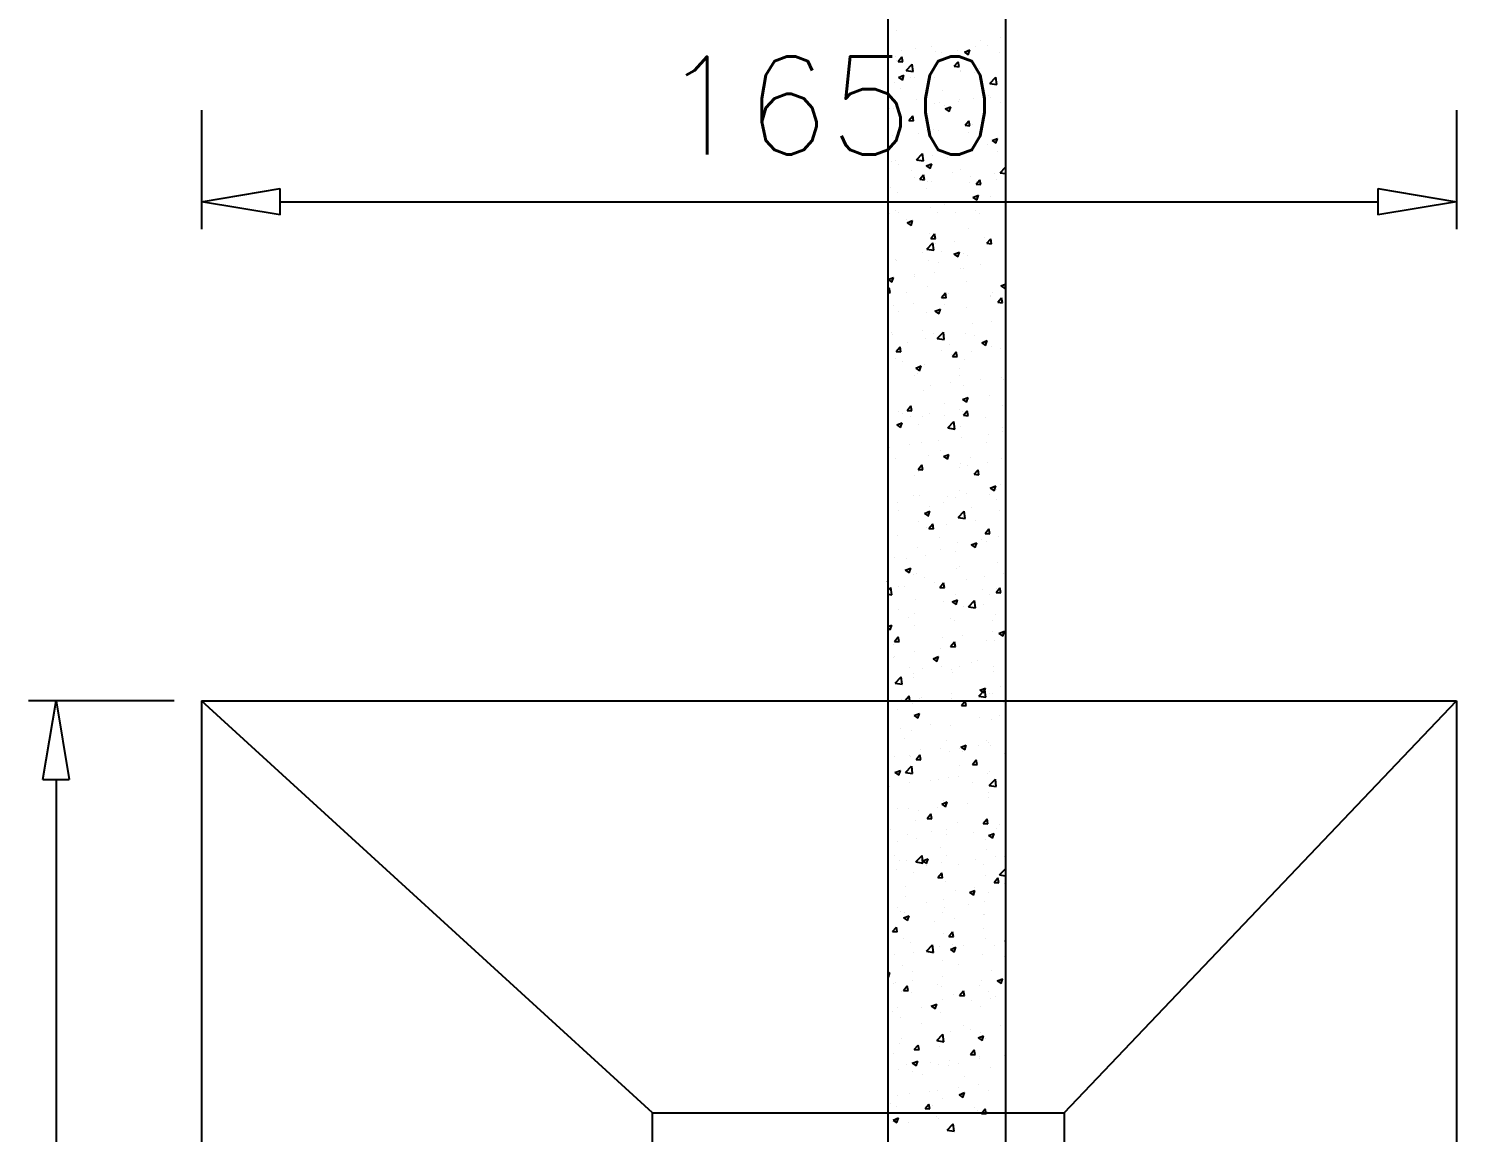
# Model space of a CAD drawing. Header units: millimetres. Extents: x 331487 to 517269, y 198509 to 399936.
# Drawn here: x 441634 to 443454, y 319598 to 321006 of the extents above; entities that cross this region are included whole.
import ezdxf

# ---------------------------------------------------------------- set-up
doc = ezdxf.new("R2010")
doc.units = ezdxf.units.MM
doc.header["$MEASUREMENT"] = 0
doc.layers.add('COLUMN', color=6, linetype='Continuous')
doc.layers.add('FOOTING', color=5, linetype='Continuous')
doc.styles.add('RO', font='romans.shx', dxfattribs={"height": 125})

# ---------------------------------------------------------------- blocks, each defined once
blk = doc.blocks.new('_ClosedBlank')
at = {"color": 0, "linetype": 'ByBlock', "lineweight": -2}
for p, q in [((-1, 0.167), (0, 0)), ((-1, 0.167), (-1, -0.167)), ((0, 0), (-1, -0.167))]:
    blk.add_line(p, q, dxfattribs=at)

msp = doc.modelspace()

# ---------------------------------------------------------------- linework, layer by layer
at = {"layer": 'COLUMN'}
for p, q in [((442729.3, 321608.5), (442729.3, 319548.5)), ((442879.3, 321608.5), (442879.3, 319548.5))]:
    msp.add_line(p, q, dxfattribs=at)
at = {"layer": 'COLUMN', "color": 2, "linetype": 'Continuous'}
for p, q in [((442740.5, 321003.2), (442740.5, 321003.2)), ((442847.8, 320990.8), (442847.8, 320990.8)), ((442872.8, 320994.1), (442872.8, 320994.1)), ((442739.3, 320969.9), (442739.3, 320969.9)), ((442742.4, 320964), (442747.2, 320969.7)), ((442746.8, 320977.5), (442746.8, 320977.5)), ((442748.4, 320963.5), (442747.2, 320969.7)), ((442764.5, 320980.1), (442764.5, 320980.1)), ((442784.6, 320982.5), (442784.6, 320982.5)), ((442790.7, 320976.9), (442790.7, 320976.9)), ((442798.2, 320974.8), (442798.2, 320974.8)), ((442817.9, 320977.9), (442817.9, 320977.9)), ((442826.9, 320975.8), (442833.9, 320978.5)), ((442826.9, 320975.8), (442831.9, 320972.4)), ((442831.9, 320972.4), (442833.9, 320978.5)), ((442841.2, 320983.3), (442841.2, 320983.3)), ((442856.5, 320984.8), (442856.5, 320984.8)), ((442871.2, 320975.6), (442871.2, 320975.6)), ((442739.9, 320964.8), (442739.9, 320964.8)), ((442742.4, 320964), (442748.4, 320963.5)), ((442752.6, 320952.4), (442760.4, 320960.5)), ((442752.6, 320952.4), (442761.5, 320951.1)), ((442761.5, 320951.1), (442760.4, 320960.6)), ((442814.1, 320957.7), (442818.9, 320963.5)), ((442814.1, 320957.7), (442820.1, 320957.2)), ((442820.1, 320957.2), (442818.9, 320963.5)), ((442821.5, 320951.4), (442821.5, 320951.4)), ((442822.2, 320952.8), (442822.2, 320952.8)), ((442840, 320950), (442840, 320950)), ((442846.5, 320954.7), (442846.5, 320954.7)), ((442738.1, 320936.6), (442738.1, 320936.6)), ((442742.9, 320943.5), (442749.9, 320946.2)), ((442742.9, 320943.5), (442747.9, 320940.2)), ((442747.9, 320940.2), (442749.9, 320946.2)), ((442758.3, 320943.1), (442758.3, 320943.1)), ((442763.9, 320942.8), (442763.9, 320942.8)), ((442789.4, 320943.6), (442789.4, 320943.6)), ((442859.3, 320935.9), (442867.1, 320944)), ((442859.4, 320935.9), (442868.2, 320934.5)), ((442868.2, 320934.5), (442867.1, 320944)), ((442745, 320929.1), (442745, 320929.1)), ((442766.1, 320915.6), (442766.1, 320915.6)), ((442798.4, 320926.8), (442798.4, 320926.8)), ((442819.5, 320913.4), (442819.5, 320913.4)), ((442820.2, 320915.2), (442820.2, 320915.2)), ((442838.7, 320916.7), (442838.7, 320916.7)), ((442851.8, 320924.5), (442851.8, 320924.5)), ((442858.1, 320920.2), (442858.1, 320920.2)), ((442860.4, 320917.8), (442860.4, 320917.8)), ((442732, 320903.6), (442732, 320903.6)), ((442736.9, 320903.3), (442736.9, 320903.3)), ((442743.7, 320897.8), (442743.7, 320897.8)), ((442756.3, 320888.8), (442761.1, 320894.5)), ((442762.2, 320888.2), (442761.1, 320894.5)), ((442788.2, 320910.3), (442788.2, 320910.3)), ((442795.2, 320911.9), (442795.2, 320911.9)), ((442802.1, 320907.8), (442802.1, 320907.8)), ((442802.6, 320903.3), (442809.6, 320906)), ((442802.6, 320903.3), (442807.6, 320899.9)), ((442807.6, 320899.9), (442809.6, 320906)), ((442872.9, 320911.1), (442872.9, 320911.1)), ((442756.3, 320888.8), (442762.2, 320888.3)), ((442778.5, 320876), (442778.5, 320876)), ((442787, 320877), (442787, 320877)), ((442828, 320882.5), (442832.8, 320888.2)), ((442828, 320882.5), (442834, 320882)), ((442831.8, 320880.8), (442831.8, 320880.8)), ((442834, 320882), (442832.8, 320888.2)), ((442837.5, 320883.4), (442837.5, 320883.4)), ((442735.7, 320870), (442735.7, 320870)), ((442768.9, 320872.5), (442768.9, 320872.5)), ((442793.9, 320875.8), (442793.9, 320875.8)), ((442831.9, 320873.7), (442831.9, 320873.7)), ((442856.3, 320858.1), (442856.3, 320858.1)), ((442862.3, 320863), (442869.3, 320865.7)), ((442862.3, 320863), (442867.2, 320859.7)), ((442867.2, 320859.7), (442869.3, 320865.7)), ((442765.9, 320838.5), (442773.7, 320846.6)), ((442774.8, 320837.1), (442773.7, 320846.6)), ((442785.8, 320843.7), (442785.8, 320843.7)), ((442797.9, 320848.1), (442797.9, 320848.1)), ((442805.5, 320841.3), (442805.5, 320841.3)), ((442836.3, 320850.1), (442836.3, 320850.1)), ((442868.6, 320849.6), (442868.6, 320849.6)), ((442734.5, 320836.7), (442734.5, 320836.7)), ((442739.6, 320838.1), (442739.6, 320838.1)), ((442742.6, 320833.1), (442742.6, 320833.1)), ((442759, 320824.9), (442759, 320824.9)), ((442765.9, 320838.5), (442774.8, 320837.1)), ((442767.6, 320836.3), (442767.6, 320836.3)), ((442778.3, 320830.8), (442785.3, 320833.4)), ((442778.3, 320830.8), (442783.2, 320827.4)), ((442783.2, 320827.4), (442785.3, 320833.4)), ((442812.4, 320822.6), (442812.4, 320822.6)), ((442821.9, 320826.2), (442821.9, 320826.2)), ((442872.6, 320821.9), (442879.3, 320828.9)), ((442872.6, 320821.9), (442879.3, 320820.9)), ((442733.2, 320803.4), (442733.2, 320803.4)), ((442763.6, 320816.2), (442763.6, 320816.2)), ((442770.1, 320813.6), (442775, 320819.3)), ((442770.1, 320813.6), (442776.1, 320813)), ((442776.1, 320813), (442775, 320819.3)), ((442780.1, 320811.4), (442780.1, 320811.4)), ((442784.6, 320810.5), (442784.6, 320810.5)), ((442833.5, 320809.2), (442833.5, 320809.2)), ((442835.1, 320816.9), (442835.1, 320816.9)), ((442841.9, 320807.3), (442846.7, 320813)), ((442841.9, 320807.3), (442847.8, 320806.8)), ((442842.3, 320810.2), (442842.3, 320810.2)), ((442847.8, 320806.8), (442846.7, 320813)), ((442865.8, 320820.4), (442865.8, 320820.4)), ((442867.4, 320813.5), (442867.4, 320813.5)), ((442741.3, 320796.9), (442741.3, 320796.9)), ((442779.2, 320801.9), (442779.2, 320801.9)), ((442837.9, 320790.5), (442844.9, 320793.2)), ((442837.9, 320790.5), (442842.9, 320787.1)), ((442842.9, 320787.1), (442844.9, 320793.2)), ((442860.1, 320791.2), (442860.1, 320791.2)), ((442732, 320770.1), (442732, 320770.1)), ((442739.1, 320774), (442739.1, 320774)), ((442743.4, 320771.2), (442743.4, 320771.2)), ((442783.4, 320777.2), (442783.4, 320777.2)), ((442792.5, 320771.8), (442792.5, 320771.8)), ((442801.8, 320781.2), (442801.8, 320781.2)), ((442816, 320770.8), (442816, 320770.8)), ((442833.9, 320783.6), (442833.9, 320783.6)), ((442841, 320774.1), (442841, 320774.1)), ((442845.9, 320769.5), (442845.9, 320769.5)), ((442878.9, 320779), (442878.9, 320779)), ((442752.9, 320762.5), (442752.9, 320762.5)), ((442753.9, 320758.2), (442760.9, 320760.9)), ((442753.9, 320758.2), (442758.9, 320754.9)), ((442758.9, 320754.9), (442760.9, 320760.9)), ((442832.7, 320750.3), (442832.7, 320750.3)), ((442730.8, 320736.8), (442730.8, 320736.8)), ((442779.1, 320724.5), (442786.9, 320732.6)), ((442782.2, 320743.9), (442782.2, 320743.9)), ((442784, 320738.3), (442788.8, 320744.1)), ((442784, 320738.3), (442790, 320737.8)), ((442788, 320723.1), (442786.9, 320732.6)), ((442790, 320737.8), (442788.8, 320744.1)), ((442789.7, 320731.3), (442789.7, 320731.3)), ((442814.7, 320734.6), (442814.7, 320734.6)), ((442852.6, 320739.6), (442852.6, 320739.6)), ((442855.7, 320732.1), (442860.6, 320737.8)), ((442855.7, 320732.1), (442861.7, 320731.5)), ((442856, 320731.5), (442856, 320731.5)), ((442861.7, 320731.5), (442860.6, 320737.8)), ((442773, 320720.7), (442773, 320720.7)), ((442779.1, 320724.5), (442788, 320723.1)), ((442797.6, 320721.5), (442797.6, 320721.5)), ((442813.6, 320718), (442820.6, 320720.7)), ((442813.6, 320718), (442818.6, 320714.6)), ((442818.6, 320714.6), (442820.6, 320720.7)), ((442826.4, 320718.4), (442826.4, 320718.4)), ((442831.4, 320717), (442831.4, 320717)), ((442729.6, 320703.5), (442729.6, 320703.5)), ((442739.3, 320711.5), (442739.3, 320711.5)), ((442740.7, 320709.5), (442740.7, 320709.5)), ((442780.9, 320710.6), (442780.9, 320710.6)), ((442788.4, 320695.2), (442788.4, 320695.2)), ((442794.1, 320707.2), (442794.1, 320707.2)), ((442821.6, 320699.5), (442821.6, 320699.5)), ((442826.3, 320700.2), (442826.3, 320700.2)), ((442847.5, 320705), (442847.5, 320705)), ((442729.6, 320685.7), (442736.6, 320688.4)), ((442729.6, 320685.7), (442734.6, 320682.4)), ((442734.6, 320682.4), (442736.6, 320688.4)), ((442763.3, 320689.5), (442763.3, 320689.5)), ((442763.4, 320691.9), (442763.4, 320691.9)), ((442779.7, 320677.3), (442779.7, 320677.3)), ((442830.2, 320683.7), (442830.2, 320683.7)), ((442873.3, 320677.7), (442879.3, 320680)), ((442873.3, 320677.7), (442878.3, 320674.4)), ((442878.3, 320674.4), (442879.3, 320677.6)), ((442729.3, 320673.2), (442731, 320675.1)), ((442729.3, 320669.1), (442732.1, 320668.9)), ((442732.1, 320668.9), (442731, 320675.1)), ((442753.1, 320669.8), (442753.1, 320669.8)), ((442797.9, 320663.1), (442802.7, 320668.9)), ((442797.9, 320663.1), (442803.9, 320662.6)), ((442800, 320660.7), (442800, 320660.7)), ((442803.9, 320662.6), (442802.7, 320668.9)), ((442806.5, 320667.6), (442806.5, 320667.6)), ((442859.8, 320664.6), (442859.8, 320664.6)), ((442859.9, 320665.3), (442859.9, 320665.3)), ((442863.2, 320669), (442863.2, 320669)), ((442869.6, 320656.8), (442874.4, 320662.6)), ((442875.6, 320656.3), (442874.4, 320662.6)), ((442737.1, 320652.4), (442737.1, 320652.4)), ((442743.2, 320644.5), (442743.2, 320644.5)), ((442762.1, 320655.7), (442762.1, 320655.7)), ((442778.5, 320644), (442778.5, 320644)), ((442789.3, 320645.5), (442796.3, 320648.2)), ((442789.3, 320645.5), (442794.3, 320642.1)), ((442794.3, 320642.1), (442796.3, 320648.2)), ((442801.5, 320654.5), (442801.5, 320654.5)), ((442829, 320650.4), (442829, 320650.4)), ((442869.6, 320656.8), (442875.6, 320656.3)), ((442773.7, 320621.3), (442773.7, 320621.3)), ((442836.8, 320629.6), (442836.8, 320629.6)), ((442861.9, 320632.9), (442861.9, 320632.9)), ((442733.7, 320618.7), (442733.7, 320618.7)), ((442735.8, 320616.3), (442735.8, 320616.3)), ((442754.7, 320605.3), (442754.7, 320605.3)), ((442777.3, 320610.7), (442777.3, 320610.7)), ((442787, 320616.5), (442787, 320616.5)), ((442792.4, 320610.5), (442800.2, 320618.7)), ((442792.4, 320610.5), (442801.3, 320609.2)), ((442801.3, 320609.2), (442800.2, 320618.7)), ((442808.1, 320603.1), (442808.1, 320603.1)), ((442827.8, 320617.1), (442827.8, 320617.1)), ((442840.4, 320614.2), (442840.4, 320614.2)), ((442849, 320605.2), (442856, 320607.9)), ((442849, 320605.2), (442853.9, 320601.8)), ((442853.9, 320601.8), (442856, 320607.9)), ((442855.7, 320604.9), (442855.7, 320604.9)), ((442739, 320584.9), (442739, 320584.9)), ((442740, 320594.2), (442744.9, 320599.9)), ((442740, 320594.2), (442746, 320593.7)), ((442746, 320593.6), (442744.9, 320599.9)), ((442797.3, 320594.9), (442797.3, 320594.9)), ((442810.5, 320590.2), (442810.5, 320590.2)), ((442811.8, 320587.9), (442816.6, 320593.6)), ((442811.8, 320587.9), (442817.7, 320587.4)), ((442817.7, 320587.4), (442816.6, 320593.6)), ((442835.6, 320593.5), (442835.6, 320593.5)), ((442861.5, 320600.8), (442861.5, 320600.8)), ((442873.4, 320598.4), (442873.4, 320598.4)), ((442878.5, 320591.3), (442878.5, 320591.3)), ((442747.4, 320581.8), (442747.4, 320581.8)), ((442764.9, 320572.9), (442772, 320575.6)), ((442764.9, 320572.9), (442769.9, 320569.6)), ((442769.9, 320569.6), (442771.9, 320575.6)), ((442776.1, 320577.4), (442776.1, 320577.4)), ((442821.3, 320572.9), (442821.3, 320572.9)), ((442826.6, 320583.8), (442826.6, 320583.8)), ((442763, 320562.9), (442763, 320562.9)), ((442767.2, 320565.7), (442767.2, 320565.7)), ((442784.2, 320550.7), (442784.2, 320550.7)), ((442809.3, 320554), (442809.3, 320554)), ((442820.5, 320563.4), (442820.5, 320563.4)), ((442825.4, 320550.5), (442825.4, 320550.5)), ((442847.1, 320559), (442847.1, 320559)), ((442873.9, 320561.2), (442873.9, 320561.2)), ((442877.3, 320558), (442877.3, 320558)), ((442774.9, 320544.1), (442774.9, 320544.1)), ((442824.6, 320532.7), (442831.6, 320535.4)), ((442824.6, 320532.7), (442829.6, 320529.3)), ((442829.6, 320529.3), (442831.6, 320535.4)), ((442859.5, 320537.9), (442859.5, 320537.9)), ((442742.9, 320517.9), (442742.9, 320517.9)), ((442747.7, 320514.6), (442747.7, 320514.6)), ((442753.9, 320519), (442758.7, 320524.7)), ((442753.9, 320519), (442759.9, 320518.4)), ((442759.9, 320518.4), (442758.7, 320524.7)), ((442783, 320514.6), (442783, 320514.6)), ((442801.1, 320512.3), (442801.1, 320512.3)), ((442801.2, 320527.9), (442801.2, 320527.9)), ((442820.8, 320519.6), (442820.8, 320519.6)), ((442824.2, 320517.3), (442824.2, 320517.3)), ((442825.6, 320512.7), (442830.5, 320518.4)), ((442825.6, 320512.7), (442831.6, 320512.2)), ((442831.6, 320512.2), (442830.5, 320518.4)), ((442876.1, 320524.8), (442876.1, 320524.8)), ((442740.6, 320500.4), (442747.6, 320503.1)), ((442740.6, 320500.4), (442745.6, 320497.1)), ((442745.6, 320497.1), (442747.6, 320503.1)), ((442757.9, 320511.3), (442757.9, 320511.3)), ((442768.8, 320501.1), (442768.8, 320501.1)), ((442773.6, 320510.9), (442773.6, 320510.9)), ((442805.7, 320496.6), (442813.4, 320504.7)), ((442805.7, 320496.6), (442814.6, 320495.2)), ((442814.6, 320495.2), (442813.4, 320504.7)), ((442822.1, 320498.9), (442822.1, 320498.9)), ((442854.4, 320510.1), (442854.4, 320510.1)), ((442875.5, 320496.6), (442875.5, 320496.6)), ((442772.4, 320477.6), (442772.4, 320477.6)), ((442794.5, 320480.1), (442794.5, 320480.1)), ((442822.9, 320484), (442822.9, 320484)), ((442855.4, 320478.3), (442855.4, 320478.3)), ((442857.7, 320488.4), (442857.7, 320488.4)), ((442874.9, 320491.5), (442874.9, 320491.5)), ((442731.6, 320471.8), (442731.6, 320471.8)), ((442738.7, 320458.2), (442738.7, 320458.2)), ((442756.7, 320475.1), (442756.7, 320475.1)), ((442781.2, 320461.5), (442781.2, 320461.5)), ((442797, 320468.2), (442797, 320468.2)), ((442800.3, 320460.2), (442807.3, 320462.9)), ((442800.3, 320460.2), (442805.3, 320456.8)), ((442805.3, 320456.8), (442807.3, 320462.9)), ((442834.5, 320459.2), (442834.5, 320459.2)), ((442873.7, 320458.2), (442873.7, 320458.2)), ((442767.8, 320443.7), (442772.6, 320449.5)), ((442767.8, 320443.7), (442773.8, 320443.2)), ((442768.2, 320440.7), (442768.2, 320440.7)), ((442771.2, 320444.3), (442771.2, 320444.3)), ((442773.8, 320443.2), (442772.6, 320449.5)), ((442821, 320446.3), (442821, 320446.3)), ((442821.7, 320450.7), (442821.7, 320450.7)), ((442831.4, 320449), (442831.4, 320449)), ((442839.5, 320437.5), (442844.3, 320443.2)), ((442845.5, 320436.9), (442844.3, 320443.2)), ((442856.4, 320452.3), (442856.4, 320452.3)), ((442879.3, 320456.3), (442879.3, 320456.3)), ((442730.3, 320435.7), (442730.3, 320435.7)), ((442762.7, 320436.3), (442762.7, 320436.3)), ((442839.5, 320437.5), (442845.5, 320436.9)), ((442860, 320419.9), (442867, 320422.6)), ((442865, 320416.6), (442867, 320422.6)), ((442872.4, 320424.9), (442872.4, 320424.9)), ((442761.7, 320410.4), (442761.7, 320410.4)), ((442770, 320411), (442770, 320411)), ((442805.1, 320409.5), (442805.1, 320409.5)), ((442815.1, 320408.1), (442815.1, 320408.1)), ((442820.5, 320417.4), (442820.5, 320417.4)), ((442830.1, 320412.8), (442830.1, 320412.8)), ((442859.2, 320411.3), (442859.2, 320411.3)), ((442860, 320419.9), (442865, 320416.6)), ((442868, 320417.8), (442868, 320417.8)), ((442868.5, 320405.9), (442868.5, 320405.9)), ((442729.4, 320399.2), (442729.4, 320399.2)), ((442741.9, 320401.2), (442741.9, 320401.2)), ((442742.6, 320391.3), (442742.6, 320391.3)), ((442776, 320387.7), (442783, 320390.3)), ((442776, 320387.7), (442781, 320384.3)), ((442780.9, 320384.3), (442783, 320390.3)), ((442782.8, 320396.9), (442782.8, 320396.9)), ((442800.9, 320401.3), (442800.9, 320401.3)), ((442818.9, 320382.6), (442826.7, 320390.7)), ((442827.8, 320381.2), (442826.7, 320390.7)), ((442836.2, 320394.7), (442836.2, 320394.7)), ((442871.2, 320391.6), (442871.2, 320391.6)), ((442768.8, 320377.7), (442768.8, 320377.7)), ((442778.8, 320370.1), (442778.8, 320370.1)), ((442781.7, 320368.5), (442786.5, 320374.3)), ((442781.7, 320368.5), (442787.6, 320368)), ((442787.6, 320368), (442786.5, 320374.3)), ((442803.8, 320373.4), (442803.8, 320373.4)), ((442818.9, 320382.6), (442827.8, 320381.2)), ((442819.3, 320384.1), (442819.3, 320384.1)), ((442841.7, 320378.4), (442841.7, 320378.4)), ((442853.4, 320362.2), (442858.2, 320368)), ((442859.4, 320361.7), (442858.2, 320368)), ((442741.8, 320359.5), (442741.8, 320359.5)), ((442795.2, 320357.3), (442795.2, 320357.3)), ((442818.1, 320350.8), (442818.1, 320350.8)), ((442835.7, 320347.4), (442842.7, 320350.1)), ((442840.6, 320344), (442842.7, 320350.1)), ((442848.6, 320355), (442848.6, 320355)), ((442853.4, 320362.2), (442859.4, 320361.7)), ((442855.1, 320351.6), (442855.1, 320351.6)), ((442870, 320358.3), (442870, 320358.3)), ((442738.4, 320331.6), (442738.4, 320331.6)), ((442752.5, 320330.7), (442752.5, 320330.7)), ((442767.6, 320344.4), (442767.6, 320344.4)), ((442777.5, 320334), (442777.5, 320334)), ((442796.8, 320341.6), (442796.8, 320341.6)), ((442815.4, 320338.9), (442815.4, 320338.9)), ((442835.7, 320347.4), (442840.6, 320344)), ((442878.5, 320347.3), (442878.5, 320347.3)), ((442751.6, 320315.1), (442758.6, 320317.8)), ((442751.6, 320315.1), (442756.6, 320311.8)), ((442756.6, 320311.8), (442758.6, 320317.8)), ((442816.9, 320317.5), (442816.9, 320317.5)), ((442820.7, 320319.7), (442820.7, 320319.7)), ((442868.8, 320325), (442868.8, 320325)), ((442879, 320329.7), (442879, 320329.7)), ((442729.8, 320299), (442729.3, 320301.4)), ((442729.3, 320299.1), (442729.8, 320299.1)), ((442729.3, 320289.3), (442733.2, 320293.3)), ((442734.3, 320283.8), (442733.2, 320293.3)), ((442743.4, 320295), (442743.4, 320295)), ((442751.2, 320294.5), (442751.2, 320294.5)), ((442762.4, 320309.7), (442762.4, 320309.7)), ((442766.3, 320311.1), (442766.3, 320311.1)), ((442775.7, 320306.2), (442775.7, 320306.2)), ((442789.1, 320299.5), (442789.1, 320299.5)), ((442795.5, 320293.3), (442800.4, 320299)), ((442795.5, 320293.3), (442801.5, 320292.8)), ((442801.5, 320292.8), (442800.4, 320299)), ((442829.1, 320303.9), (442829.1, 320303.9)), ((442852.2, 320307.8), (442852.2, 320307.8)), ((442877.2, 320311.1), (442877.2, 320311.1)), ((442729.3, 320284.6), (442734.3, 320283.8)), ((442765.1, 320277.8), (442765.1, 320277.8)), ((442796.8, 320292.8), (442796.8, 320292.8)), ((442811.3, 320274.9), (442818.3, 320277.6)), ((442815.6, 320284.2), (442815.6, 320284.2)), ((442816.3, 320271.5), (442818.3, 320277.6)), ((442832.2, 320268.6), (442840, 320276.8)), ((442841.1, 320267.3), (442840, 320276.8)), ((442850.2, 320290.5), (442850.2, 320290.5)), ((442858.9, 320284.7), (442858.9, 320284.7)), ((442867.3, 320287), (442872.1, 320292.8)), ((442867.3, 320287), (442873.2, 320286.5)), ((442867.6, 320291.7), (442867.6, 320291.7)), ((442873.2, 320286.5), (442872.1, 320292.8)), ((442742.3, 320264.6), (442742.3, 320264.6)), ((442762.7, 320260.1), (442762.7, 320260.1)), ((442800.6, 320274.7), (442800.6, 320274.7)), ((442811.3, 320274.9), (442816.3, 320271.5)), ((442825.9, 320268.4), (442825.9, 320268.4)), ((442832.2, 320268.7), (442841.1, 320267.3)), ((442850.9, 320271.7), (442850.9, 320271.7)), ((442866.4, 320258.4), (442866.4, 320258.4)), ((442729.3, 320243.4), (442734.3, 320245.3)), ((442729.3, 320241.3), (442732.3, 320239.3)), ((442732.3, 320239.3), (442734.3, 320245.3)), ((442755.8, 320255.4), (442755.8, 320255.4)), ((442763.9, 320244.5), (442763.9, 320244.5)), ((442809.2, 320253.1), (442809.2, 320253.1)), ((442814.4, 320250.9), (442814.4, 320250.9)), ((442862.6, 320250.8), (442862.6, 320250.8)), ((442736.4, 320220.6), (442736.4, 320220.6)), ((442737.7, 320224.4), (442742.5, 320230.1)), ((442737.7, 320224.4), (442743.7, 320223.8)), ((442743.7, 320223.8), (442742.5, 320230.1)), ((442799.6, 320228.9), (442799.6, 320228.9)), ((442809.4, 320218.1), (442814.2, 320223.8)), ((442815.4, 320217.6), (442814.2, 320223.8)), ((442824.6, 320232.2), (442824.6, 320232.2)), ((442854.8, 320225), (442854.8, 320225)), ((442862.5, 320237.2), (442862.5, 320237.2)), ((442865.1, 320225.1), (442865.1, 320225.1)), ((442871, 320234.6), (442878, 320237.3)), ((442871, 320234.6), (442876, 320231.3)), ((442876, 320231.3), (442878, 320237.3)), ((442736.3, 320204.3), (442736.3, 320204.3)), ((442738.1, 320205), (442738.1, 320205)), ((442762.7, 320211.2), (442762.7, 320211.2)), ((442787, 320202.4), (442794, 320205.1)), ((442787, 320202.4), (442792, 320199)), ((442792, 320199), (442794, 320205.1)), ((442796.5, 320215), (442796.5, 320215)), ((442809.4, 320218.1), (442815.4, 320217.6)), ((442813.2, 320217.6), (442813.2, 320217.6)), ((442878.7, 320203), (442878.7, 320203)), ((442757.4, 320190.8), (442757.4, 320190.8)), ((442773.3, 320189.5), (442773.3, 320189.5)), ((442789.7, 320202), (442789.7, 320202)), ((442798.3, 320192.8), (442798.3, 320192.8)), ((442810.8, 320188.6), (442810.8, 320188.6)), ((442812, 320184.4), (442812, 320184.4)), ((442820.4, 320193), (442820.4, 320193)), ((442836.2, 320197.8), (442836.2, 320197.8)), ((442843.1, 320199.7), (442843.1, 320199.7)), ((442863.9, 320191.9), (442863.9, 320191.9)), ((442864.2, 320186.3), (442864.2, 320186.3)), ((442738.7, 320171.2), (442746.5, 320179.4)), ((442738.7, 320171.2), (442747.6, 320169.9)), ((442747.6, 320169.9), (442746.5, 320179.4)), ((442761.5, 320178), (442761.5, 320178)), ((442762.1, 320183), (442762.1, 320183)), ((442873, 320166.7), (442873, 320166.7)), ((442747, 320150.1), (442747, 320150.1)), ((442751.6, 320149.1), (442756.4, 320154.9)), ((442751.6, 320149.1), (442757.5, 320148.6)), ((442757.5, 320148.6), (442756.4, 320154.9)), ((442769.8, 320151.2), (442769.8, 320151.2)), ((442772, 320153.4), (442772, 320153.4)), ((442800.3, 320148), (442800.3, 320148)), ((442809.9, 320158.3), (442809.9, 320158.3)), ((442810.8, 320151.1), (442810.8, 320151.1)), ((442823.2, 320148.9), (442823.2, 320148.9)), ((442823.3, 320142.9), (442828.1, 320148.6)), ((442829.3, 320142.3), (442828.1, 320148.6)), ((442845.4, 320154.7), (442853.2, 320162.8)), ((442845.4, 320154.7), (442854.3, 320153.3)), ((442846.7, 320162.1), (442853.7, 320164.8)), ((442846.7, 320162.1), (442851.7, 320158.7)), ((442851.7, 320158.7), (442853.7, 320164.8)), ((442854.3, 320153.3), (442853.2, 320162.8)), ((442858.6, 320158), (442858.6, 320158)), ((442862.7, 320158.6), (442862.7, 320158.6)), ((442742, 320138), (442742, 320138)), ((442760.3, 320144.7), (442760.3, 320144.7)), ((442762.7, 320129.8), (442769.7, 320132.5)), ((442762.7, 320129.8), (442767.6, 320126.5)), ((442767.6, 320126.5), (442769.7, 320132.5)), ((442823.3, 320142.9), (442829.3, 320142.3)), ((442871.8, 320130.5), (442871.8, 320130.5)), ((442876.6, 320146.7), (442876.6, 320146.7)), ((442745.7, 320113.9), (442745.7, 320113.9)), ((442759, 320111.4), (442759, 320111.4)), ((442783.6, 320118.9), (442783.6, 320118.9)), ((442809.6, 320117.8), (442809.6, 320117.8)), ((442846.7, 320127.2), (442846.7, 320127.2)), ((442861.5, 320125.3), (442861.5, 320125.3)), ((442750.4, 320100.1), (442750.4, 320100.1)), ((442803.7, 320097.8), (442803.7, 320097.8)), ((442854.5, 320098.4), (442854.5, 320098.4)), ((442857.1, 320095.6), (442857.1, 320095.6)), ((442737.8, 320078.3), (442737.8, 320078.3)), ((442757.3, 320079.5), (442757.3, 320079.5)), ((442757.8, 320078.1), (442757.8, 320078.1)), ((442765.4, 320073.9), (442770.3, 320079.7)), ((442771.4, 320073.4), (442770.3, 320079.7)), ((442771.4, 320086.6), (442771.4, 320086.6)), ((442796.2, 320088.4), (442796.2, 320088.4)), ((442808.3, 320084.5), (442808.3, 320084.5)), ((442820.4, 320087.8), (442820.4, 320087.8)), ((442822.4, 320089.6), (442829.4, 320092.3)), ((442822.4, 320089.6), (442827.3, 320086.2)), ((442824.8, 320084.4), (442824.8, 320084.4)), ((442827.3, 320086.2), (442829.4, 320092.3)), ((442845.5, 320091.1), (442845.5, 320091.1)), ((442860.3, 320092), (442860.3, 320092)), ((442878.2, 320082.1), (442878.2, 320082.1)), ((442878.4, 320076.4), (442878.4, 320076.4)), ((442738.3, 320057.3), (442745.3, 320060)), ((442738.3, 320057.3), (442743.3, 320054)), ((442743.3, 320054), (442745.3, 320060)), ((442752, 320057.3), (442759.7, 320065.4)), ((442752, 320057.3), (442760.9, 320055.9)), ((442760.9, 320055.9), (442759.8, 320065.4)), ((442765.4, 320073.9), (442771.4, 320073.4)), ((442820.1, 320066.4), (442820.1, 320066.4)), ((442837.2, 320067.6), (442842, 320073.4)), ((442837.2, 320067.6), (442843.1, 320067.1)), ((442843.1, 320067.1), (442842, 320073.4)), ((442857, 320056.6), (442857, 320056.6)), ((442859.1, 320058.7), (442859.1, 320058.7)), ((442730.5, 320049.2), (442730.5, 320049.2)), ((442731, 320040), (442731, 320040)), ((442756.6, 320044.8), (442756.6, 320044.8)), ((442761.8, 320056.4), (442761.8, 320056.4)), ((442783.8, 320047), (442783.8, 320047)), ((442794.1, 320048.3), (442794.1, 320048.3)), ((442807.1, 320051.2), (442807.1, 320051.2)), ((442819.2, 320051.6), (442819.2, 320051.6)), ((442837.2, 320044.7), (442837.2, 320044.7)), ((442858.7, 320040.7), (442866.5, 320048.8)), ((442858.7, 320040.7), (442867.6, 320039.3)), ((442867.6, 320039.3), (442866.5, 320048.8)), ((442800, 320021.4), (442800, 320021.4)), ((442857.8, 320025.4), (442857.8, 320025.4)), ((442858.3, 320031.4), (442858.3, 320031.4)), ((442741.7, 320011.4), (442741.7, 320011.4)), ((442755.4, 320011.5), (442755.4, 320011.5)), ((442767.8, 320008.9), (442767.8, 320008.9)), ((442779.3, 319998.7), (442784.1, 320004.4)), ((442785.3, 319998.2), (442784.1, 320004.4)), ((442792.9, 320012.2), (442792.9, 320012.2)), ((442798, 320017.1), (442805, 320019.8)), ((442798, 320017.1), (442803, 320013.7)), ((442803, 320013.7), (442805, 320019.8)), ((442805.9, 320017.9), (442805.9, 320017.9)), ((442830.7, 320017.2), (442830.7, 320017.2)), ((442732.1, 319984.7), (442732.1, 319984.7)), ((442764.4, 319995.9), (442764.4, 319995.9)), ((442779.3, 319998.7), (442785.3, 319998.2)), ((442804.7, 319984.6), (442804.7, 319984.6)), ((442817.7, 319993.6), (442817.7, 319993.6)), ((442851, 319992.4), (442855.9, 319998.2)), ((442851, 319992.4), (442857, 319991.9)), ((442857, 319991.9), (442855.9, 319998.2)), ((442856.6, 319992.1), (442856.6, 319992.1)), ((442867.6, 319986), (442867.6, 319986)), ((442871.1, 319991.4), (442871.1, 319991.4)), ((442741.5, 319969.4), (442741.5, 319969.4)), ((442754.2, 319978.2), (442754.2, 319978.2)), ((442766.5, 319972.7), (442766.5, 319972.7)), ((442785.4, 319982.5), (442785.4, 319982.5)), ((442804.4, 319977.7), (442804.4, 319977.7)), ((442838.8, 319980.2), (442838.8, 319980.2)), ((442854.2, 319971.7), (442854.2, 319971.7)), ((442857.7, 319976.8), (442864.7, 319979.5)), ((442857.7, 319976.8), (442862.7, 319973.5)), ((442862.7, 319973.5), (442864.7, 319979.5)), ((442737.5, 319951.7), (442737.5, 319951.7)), ((442765.2, 319943.3), (442773, 319951.4)), ((442774.1, 319941.9), (442773, 319951.4)), ((442795.9, 319961.7), (442795.9, 319961.7)), ((442803.5, 319951.3), (442803.5, 319951.3)), ((442855.4, 319958.8), (442855.4, 319958.8)), ((442866.3, 319949.9), (442866.3, 319949.9)), ((442878.1, 319949.8), (442878.1, 319949.8)), ((442740.2, 319933.3), (442740.2, 319933.3)), ((442744.5, 319945.1), (442744.5, 319945.1)), ((442753, 319944.9), (442753, 319944.9)), ((442761.5, 319929.8), (442761.5, 319929.8)), ((442765.2, 319943.3), (442774.1, 319941.9)), ((442773.7, 319944.6), (442780.7, 319947.2)), ((442773.7, 319944.6), (442778.7, 319941.2)), ((442778.1, 319938.3), (442778.1, 319938.3)), ((442778.7, 319941.2), (442780.7, 319947.2)), ((442793.2, 319923.5), (442798, 319929.2)), ((442797.9, 319942.8), (442797.9, 319942.8)), ((442799.2, 319922.9), (442798, 319929.2)), ((442819.8, 319939.8), (442819.8, 319939.8)), ((442841.3, 319946.6), (442841.3, 319946.6)), ((442851.2, 319940.5), (442851.2, 319940.5)), ((442871.9, 319926.8), (442879.3, 319934.5)), ((442751.8, 319911.6), (442751.8, 319911.6)), ((442793.2, 319923.5), (442799.2, 319923)), ((442802.3, 319918), (442802.3, 319918)), ((442854.2, 319925.5), (442854.2, 319925.5)), ((442864.9, 319917.2), (442869.7, 319922.9)), ((442864.9, 319917.2), (442870.9, 319916.7)), ((442870.9, 319916.7), (442869.7, 319922.9)), ((442871.9, 319926.8), (442879.3, 319925.6)), ((442877.9, 319915.4), (442877.9, 319915.4)), ((442751.8, 319898.8), (442751.8, 319898.8)), ((442799.7, 319894.8), (442799.7, 319894.8)), ((442815, 319907.2), (442815, 319907.2)), ((442833.4, 319904.3), (442840.4, 319907)), ((442833.4, 319904.3), (442838.4, 319900.9)), ((442838.4, 319900.9), (442840.4, 319907)), ((442840, 319910.5), (442840, 319910.5)), ((442858, 319904.8), (442858, 319904.8)), ((442741.4, 319884.8), (442741.4, 319884.8)), ((442746.1, 319880.5), (442746.1, 319880.5)), ((442749.4, 319872), (442756.4, 319874.7)), ((442750.5, 319878.4), (442750.5, 319878.4)), ((442754.3, 319868.7), (442756.4, 319874.7)), ((442778.4, 319891.7), (442778.4, 319891.7)), ((442799.5, 319878.3), (442799.5, 319878.3)), ((442801, 319884.8), (442801, 319884.8)), ((442831.8, 319889.4), (442831.8, 319889.4)), ((442851.6, 319876), (442851.6, 319876)), ((442852.8, 319876), (442852.8, 319876)), ((442853, 319892.3), (442853, 319892.3)), ((442735.3, 319854.5), (442740.2, 319860.3)), ((442741.3, 319854), (442740.2, 319860.3)), ((442749.4, 319872), (442754.3, 319868.7)), ((442788.7, 319867.7), (442788.7, 319867.7)), ((442813.7, 319871), (442813.7, 319871)), ((442851.8, 319859), (442851.8, 319859)), ((442735.3, 319854.5), (442741.3, 319854)), ((442749.3, 319845.1), (442749.3, 319845.1)), ((442758.5, 319840.9), (442758.5, 319840.9)), ((442799.8, 319851.5), (442799.8, 319851.5)), ((442807.1, 319848.3), (442811.9, 319854)), ((442807.1, 319848.3), (442813, 319847.7)), ((442813, 319847.7), (442811.9, 319854)), ((442811.9, 319838.6), (442811.9, 319838.6)), ((442853.9, 319845.1), (442853.9, 319845.1)), ((442878.8, 319842), (442879.3, 319842.7)), ((442878.8, 319842), (442879.3, 319841.9)), ((442737.3, 319825.1), (442737.3, 319825.1)), ((442762.3, 319828.3), (442762.3, 319828.3)), ((442778.5, 319829.3), (442786.3, 319837.5)), ((442778.5, 319829.4), (442787.4, 319828)), ((442787.4, 319828), (442786.3, 319837.5)), ((442787.4, 319831.6), (442787.4, 319831.6)), ((442795.6, 319835.1), (442795.6, 319835.1)), ((442809.1, 319831.8), (442816.1, 319834.5)), ((442809.1, 319831.8), (442814, 319828.4)), ((442814, 319828.4), (442816.1, 319834.5)), ((442825.3, 319836.6), (442825.3, 319836.6)), ((442850.6, 319825.7), (442850.6, 319825.7)), ((442865.2, 319836.4), (442865.2, 319836.4)), ((442877.9, 319823.2), (442877.9, 319823.2)), ((442729.3, 319801.2), (442732, 319802.2)), ((442730, 319796.2), (442732, 319802.2)), ((442748.1, 319811.8), (442748.1, 319811.8)), ((442761.2, 319803.1), (442761.2, 319803.1)), ((442798.6, 319818.2), (442798.6, 319818.2)), ((442819.5, 319813.1), (442819.5, 319813.1)), ((442862.1, 319805.4), (442862.1, 319805.4)), ((442729.3, 319796.6), (442730, 319796.2)), ((442736, 319788.8), (442736, 319788.8)), ((442739, 319789.8), (442739, 319789.8)), ((442749.2, 319779.3), (442754, 319785.1)), ((442755.2, 319778.8), (442754, 319785.1)), ((442761.1, 319792.1), (442761.1, 319792.1)), ((442792.4, 319787.5), (442792.4, 319787.5)), ((442797.4, 319784.9), (442797.4, 319784.9)), ((442798.9, 319797.1), (442798.9, 319797.1)), ((442845.8, 319785.3), (442845.8, 319785.3)), ((442849.3, 319792.4), (442849.3, 319792.4)), ((442868.7, 319791.5), (442875.8, 319794.2)), ((442868.7, 319791.5), (442873.7, 319788.2)), ((442873.7, 319788.2), (442875.7, 319794.2)), ((442746.9, 319778.5), (442746.9, 319778.5)), ((442749.2, 319779.3), (442755.2, 319778.8)), ((442760.1, 319776.3), (442760.1, 319776.3)), ((442799.4, 319768.1), (442799.4, 319768.1)), ((442813.5, 319774.1), (442813.5, 319774.1)), ((442820.9, 319773), (442825.8, 319778.8)), ((442820.9, 319773), (442826.9, 319772.5)), ((442826.9, 319772.5), (442825.8, 319778.8)), ((442835.8, 319766), (442835.8, 319766)), ((442857.7, 319778.1), (442857.7, 319778.1)), ((442860.8, 319769.3), (442860.8, 319769.3)), ((442866.9, 319771.8), (442866.9, 319771.8)), ((442734.8, 319752.7), (442734.8, 319752.7)), ((442741.1, 319758.1), (442741.1, 319758.1)), ((442772.6, 319757.7), (442772.6, 319757.7)), ((442784.7, 319759.3), (442791.7, 319762)), ((442784.7, 319759.3), (442789.7, 319755.9)), ((442789.7, 319755.9), (442791.7, 319762)), ((442796.2, 319751.6), (442796.2, 319751.6)), ((442848.1, 319759.1), (442848.1, 319759.1)), ((442745.7, 319745.2), (442745.7, 319745.2)), ((442772.5, 319736.7), (442772.5, 319736.7)), ((442825.9, 319734.4), (442825.9, 319734.4)), ((442834.5, 319729.8), (442834.5, 319729.8)), ((442872.4, 319734.8), (442872.4, 319734.8)), ((442879.3, 319732.2), (442879.3, 319732.2)), ((442744.5, 319711.9), (442744.5, 319711.9)), ((442746.3, 319718.2), (442746.3, 319718.2)), ((442791.7, 319715.4), (442799.5, 319723.5)), ((442791.7, 319715.4), (442800.6, 319714)), ((442795, 319718.3), (442795, 319718.3)), ((442800.6, 319714), (442799.5, 319723.5)), ((442809.5, 319726.6), (442809.5, 319726.6)), ((442844.4, 319719), (442851.4, 319721.7)), ((442844.4, 319719), (442849.4, 319715.6)), ((442846.9, 319725.8), (442846.9, 319725.8)), ((442849.4, 319715.6), (442851.4, 319721.7)), ((442853.6, 319718.5), (442853.6, 319718.5)), ((442737, 319698.5), (442737, 319698.5)), ((442763.1, 319704.1), (442767.9, 319709.8)), ((442763.1, 319704.1), (442769.1, 319703.6)), ((442769.1, 319703.6), (442767.9, 319709.8)), ((442795.3, 319708.5), (442795.3, 319708.5)), ((442834.8, 319697.8), (442839.6, 319703.6)), ((442834.8, 319697.8), (442840.8, 319697.3)), ((442840.8, 319697.3), (442839.6, 319703.6)), ((442845.7, 319692.5), (442845.7, 319692.5)), ((442846.1, 319695.4), (442846.1, 319695.4)), ((442877.6, 319696.5), (442877.6, 319696.5)), ((442743.2, 319678.6), (442743.2, 319678.6)), ((442753, 319685.6), (442753, 319685.6)), ((442760.4, 319686.8), (442767.4, 319689.4)), ((442760.4, 319686.8), (442765.4, 319683.4)), ((442760.9, 319676.5), (442760.9, 319676.5)), ((442765.4, 319683.4), (442767.4, 319689.4)), ((442783.2, 319687.1), (442783.2, 319687.1)), ((442793.8, 319685), (442793.8, 319685)), ((442806.4, 319683.3), (442806.4, 319683.3)), ((442808.2, 319690.4), (442808.2, 319690.4)), ((442819.2, 319686.5), (442819.2, 319686.5)), ((442859.8, 319681.1), (442859.8, 319681.1)), ((442774.1, 319672.2), (442774.1, 319672.2)), ((442827.5, 319669.9), (442827.5, 319669.9)), ((442844.5, 319659.2), (442844.5, 319659.2)), ((442742, 319645.3), (442742, 319645.3)), ((442756.9, 319647.7), (442756.9, 319647.7)), ((442781.9, 319651), (442781.9, 319651)), ((442792.5, 319651.7), (442792.5, 319651.7)), ((442799.1, 319641.5), (442799.1, 319641.5)), ((442819.8, 319656), (442819.8, 319656)), ((442820.1, 319646.5), (442827.1, 319649.2)), ((442820.1, 319646.5), (442825.1, 319643.1)), ((442825.1, 319643.1), (442827.1, 319649.2)), ((442857.4, 319651.5), (442857.4, 319651.5)), ((442733.1, 319634.8), (442733.1, 319634.8)), ((442740.8, 319631.5), (442740.8, 319631.5)), ((442777, 319628.9), (442781.8, 319634.6)), ((442777, 319628.9), (442782.9, 319628.4)), ((442782.9, 319628.3), (442781.8, 319634.6)), ((442786.5, 319632.5), (442786.5, 319632.5)), ((442839.9, 319630.2), (442839.9, 319630.2)), ((442843.3, 319625.9), (442843.3, 319625.9)), ((442848.7, 319622.6), (442853.5, 319628.3)), ((442848.7, 319622.6), (442854.7, 319622.1)), ((442854.7, 319622.1), (442853.5, 319628.3)), ((442856.6, 319624.8), (442856.6, 319624.8)), ((442730.6, 319608.2), (442730.6, 319608.2)), ((442736.1, 319614.2), (442743.1, 319616.9)), ((442736.1, 319614.2), (442741, 319610.9)), ((442740.8, 319612), (442740.8, 319612)), ((442741, 319610.9), (442743.1, 319616.9)), ((442755.6, 319611.5), (442755.6, 319611.5)), ((442791.3, 319618.4), (442791.3, 319618.4)), ((442793.5, 319616.5), (442793.5, 319616.5)), ((442805, 319601.4), (442812.8, 319609.5)), ((442805, 319601.4), (442813.9, 319600)), ((442813.9, 319600), (442812.8, 319609.5))]:
    msp.add_line(p, q, dxfattribs=at)
at = {"layer": 'FOOTING', "color": 4}
for p, q in [((441854.3, 320901.6), (441854.3, 320750.1)), ((443454.3, 320901.6), (443454.3, 320750.1)), ((441954.3, 320785.1), (443354.3, 320785.1)), ((441819.3, 320148.5), (441633.7, 320148.5)), ((441668.7, 320048.5), (441668.7, 318748.5))]:
    msp.add_line(p, q, dxfattribs=at)
at = {"layer": 'FOOTING'}
for p, q in [((441854.3, 320148.5), (443454.3, 320148.5)), ((441854.3, 320148.5), (441854.3, 318648.5)), ((442429.3, 319623.5), (441854.3, 320148.5)), ((442954.3, 319623.5), (443454.3, 320148.5)), ((443454.3, 320148.5), (443454.3, 318648.5)), ((442429.3, 319623.5), (442954.3, 319623.5)), ((442429.3, 319173.5), (442429.3, 319623.5)), ((442954.3, 319623.5), (442954.3, 319173.5))]:
    msp.add_line(p, q, dxfattribs=at)

# ---------------------------------------------------------------- block references
at = {"layer": 'FOOTING', "color": 4, "xscale": 100, "yscale": 100, "zscale": 100}
for p, rotation in [((441854.3, 320785.1), 180), ((441668.7, 320148.5), 90)]:
    msp.add_blockref('_ClosedBlank', p, dxfattribs=dict(at, rotation=rotation))
msp.add_blockref('_ClosedBlank', (443454.3, 320785.1), dxfattribs=at)

# ---------------------------------------------------------------- texts
at = {"layer": 'FOOTING', "color": 3, "insert": (442654.3, 320907.6), "char_height": 125, "attachment_point": 5, "style": 'RO'}
msp.add_mtext('1650', dxfattribs=at)

doc.saveas('drawing.dxf')
